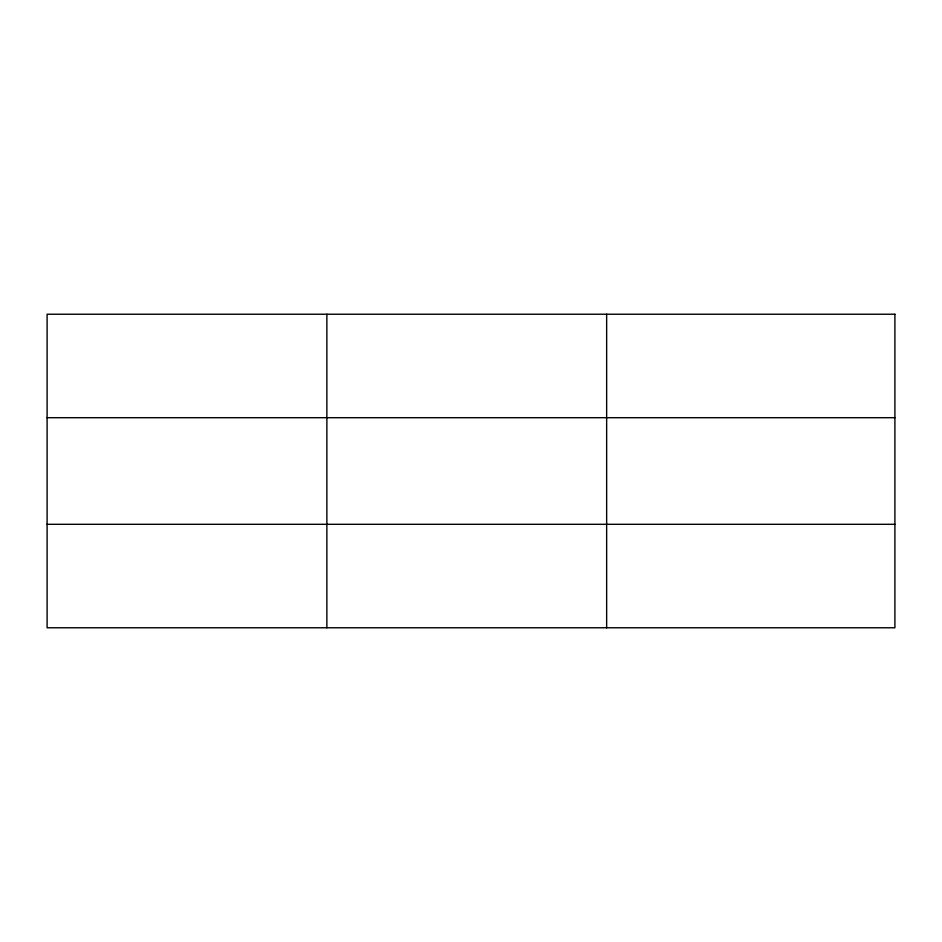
<?xml version="1.0" encoding="UTF-8"?>
<svg xmlns="http://www.w3.org/2000/svg" width="942" height="942" viewBox="0 0 942 942"><rect width="100%" height="100%" fill="white"/><g stroke="black" fill="none" stroke-linecap="round" stroke-linejoin="round"><path stroke-width="1.41" d="M326.874 627.772L326.874 314.228M606.648 627.772L606.648 314.228M47.1 417.695L894.9 417.695M47.1 524.305L894.9 524.305M894.9 314.228L894.9 627.772L47.1 627.772L47.1 314.228L894.9 314.228"/></g></svg>
